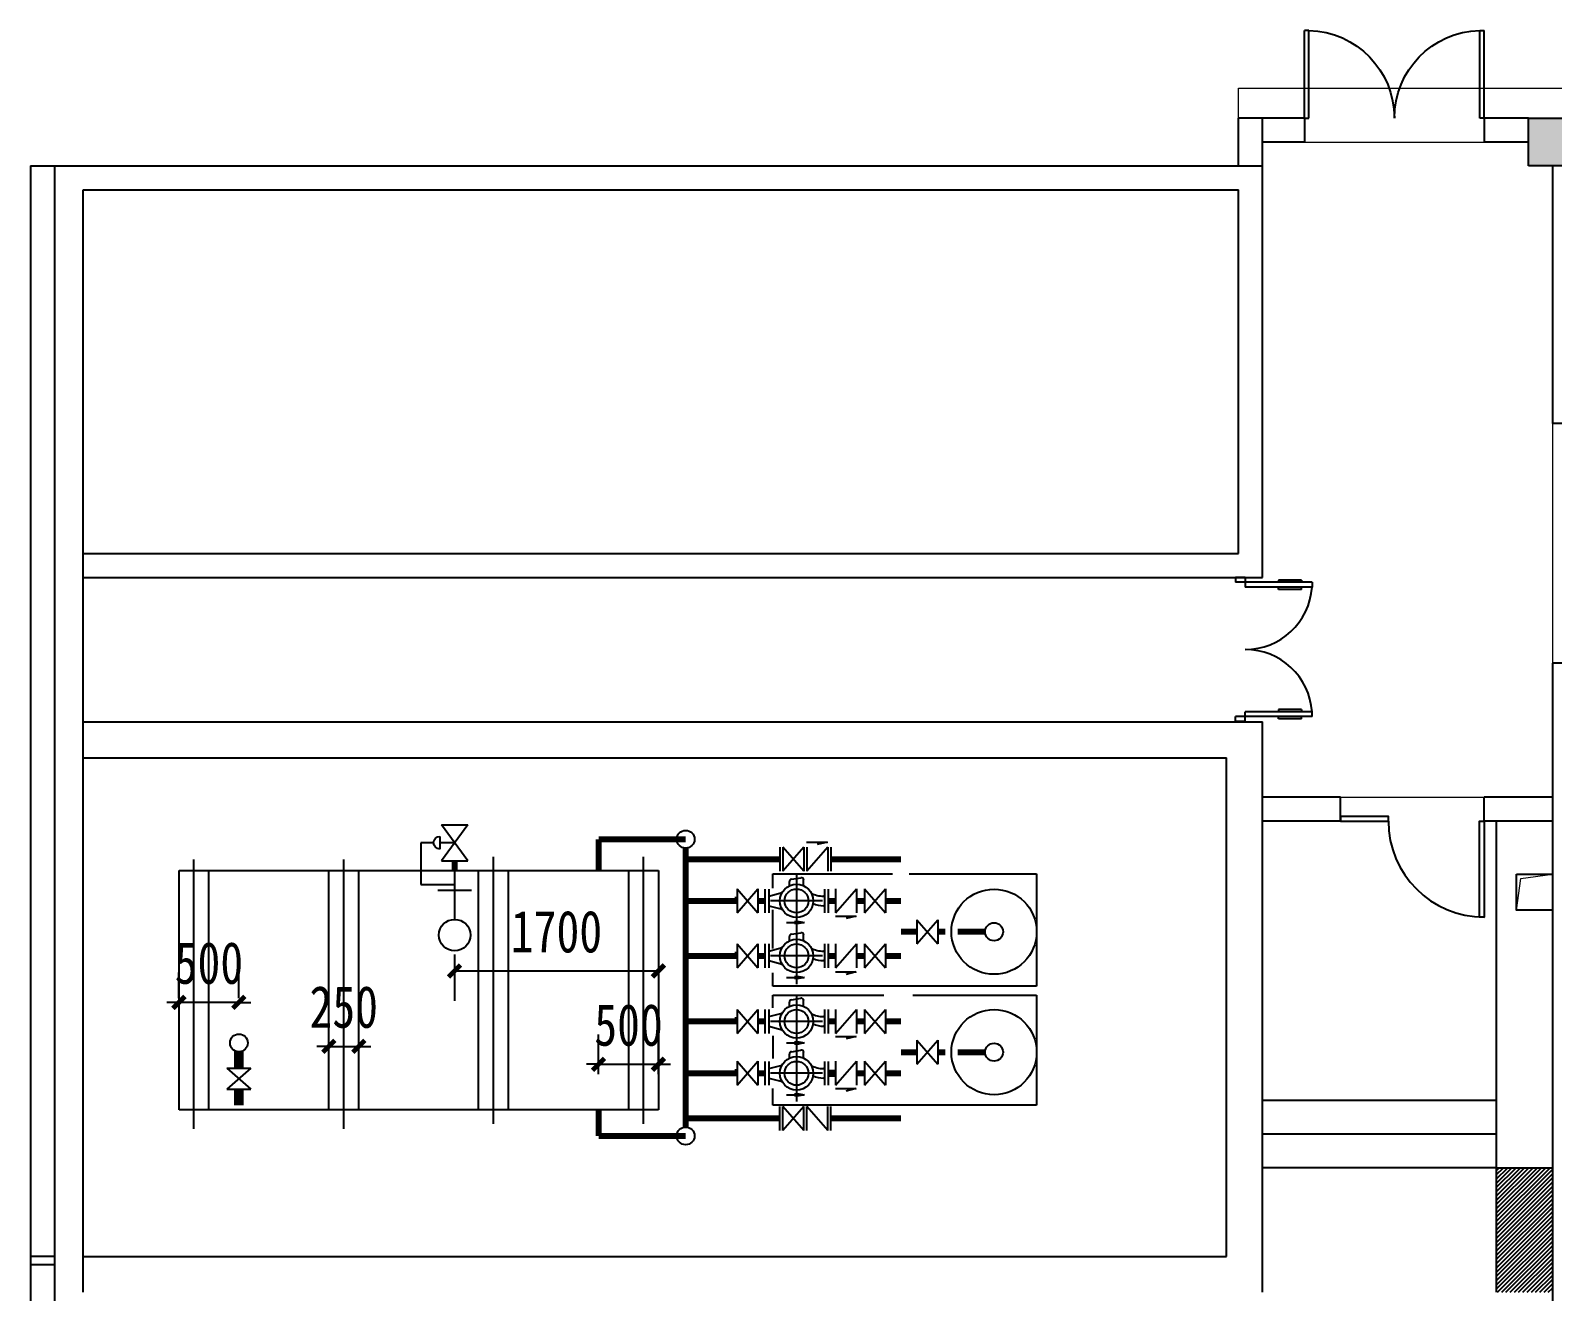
# Model space of a CAD drawing. Header units: millimetres. Extents: x 561810 to 956823, y -438984 to -391712.
# Drawn here: x 665250 to 677950, y -402237 to -391712 of the extents above; entities that cross this region are included whole.
import ezdxf

# ---------------------------------------------------------------- set-up
doc = ezdxf.new("R2010")
doc.units = ezdxf.units.MM
doc.header["$LTSCALE"] = 10
doc.header["$MEASUREMENT"] = 0
doc.linetypes.add('SDCEN9', pattern=[0.88, 0.6, -0.14, 0, -0.14])
doc.layers.get('0').update_dxf_attribs({"linetype": 'CONTINUOUS'})
doc.layers.get('DEFPOINTS').update_dxf_attribs({"color": 1, "linetype": 'CONTINUOUS'})
for name, color, linetype in [('LS19', 3, 'CONTINUOUS'), ('PUB_HATCH', 144, 'CONTINUOUS'), ('WALL', 7, 'CONTINUOUS'), ('WINDOW', 4, 'CONTINUOUS'), ('喷淋', 6, 'CONTINUOUS'), ('填充', 8, 'CONTINUOUS'), ('排水', 3, 'CONTINUOUS'), ('消火栓', 2, 'CONTINUOUS'), ('给水', 1, 'CONTINUOUS')]:
    doc.layers.add(name, color=color, linetype=linetype)
doc.layers.add('细线', color=250, linetype='CONTINUOUS', lineweight=5)
doc.styles.add('-宋体_T3', font='simhei.ttf', dxfattribs={"width": 0.8})
doc.styles.get("Standard").update_dxf_attribs({"font": 'txt.shx', "bigfont": '@@hztxt.shx'})
doc.dimstyles.new('STANDARD&&100', dxfattribs={"dimtxt": 350, "dimasz": 100, "dimexe": 250, "dimexo": 300, "dimgap": 150, "dimtad": 1, "dimdec": 0, "dimzin": 0, "dimdsep": 46, "dimtxsty": '-宋体_T3', "dimblk": 'ARCHTICK', "dimcen": 0.09, "dimadec": 0, "dimazin": 0, "dimtfac": 1, "dimtdec": 0, "dimtix": 1, "dimtmove": 2, "dimatfit": 3, "dimfxl": 0, "dimtolj": 1, "dimtzin": 0, "dimarcsym": 0})

# ---------------------------------------------------------------- blocks, each defined once
blk = doc.blocks.new('_ARCHTICK')
at = {"color": 0, "linetype": 'ByBlock', "const_width": 0.4}
blk.add_lwpolyline([(-0.5, -0.5), (0.5, 0.5)], dxfattribs=at)
blk = doc.blocks.new('*D82')
at = {"layer": 'DEFPOINTS', "color": 0}
for p in [(667989, -400190), (667739, -400576), (667989, -400576)]:
    blk.add_point(p, dxfattribs=at)
at = {"layer": '消火栓', "color": 0, "lineweight": -2}
for p, q in [((667739, -400276), (667739, -399940)), ((667989, -400276), (667989, -399940)), ((667739, -400190), (667639, -400190)), ((667739, -400190), (667989, -400190)), ((667989, -400190), (668089, -400190))]:
    blk.add_line(p, q, dxfattribs=at)
at = {"layer": '消火栓', "color": 0, "lineweight": -2, "xscale": 100, "yscale": 100, "zscale": 100}
blk.add_blockref('_ARCHTICK', (667739, -400190), dxfattribs=at)
at = {"layer": '消火栓', "color": 0, "lineweight": -2, "xscale": 100, "yscale": 100, "zscale": 100, "rotation": 180}
blk.add_blockref('_ARCHTICK', (667989, -400190), dxfattribs=at)
at = {"layer": '消火栓', "color": 0, "insert": (667864, -399863), "char_height": 350, "attachment_point": 5, "style": '-宋体_T3'}
blk.add_mtext('\\A1;250', dxfattribs=at)
blk = doc.blocks.new('SB131')
at = {"layer": 'LS19'}
for p, q in [((-0.118, 0.34), (0.017, 0.367)), ((0.017, 0.313), (-0.118, 0.34)), ((0.159, 0.34), (-0.118, 0.34)), ((0.017, 0.367), (0.017, 0.313)), ((-0.5, -0.188), (-0.5, 0.188)), ((-0.438, -0.188), (-0.438, 0.188)), ((-0.438, 0.075), (-0.423, 0.075)), ((0.438, 0.075), (0.227, 0.131)), ((0.438, -0.188), (0.438, 0.188)), ((0.5, -0.188), (0.5, 0.188)), ((-0.438, -0.075), (-0.423, -0.075)), ((-0.112, -0.237), (-0.112, -0.329)), ((0.113, -0.237), (0.113, -0.304)), ((0.438, -0.075), (0.227, -0.131)), ((0.081, -0.341), (-0.069, -0.366))]:
    blk.add_line(p, q, dxfattribs=at)
at = {"layer": 'LS19', "linetype": 'SDCEN9'}
for p, q in [((0, -0.424), (0, 0.446)), ((-0.407, 0), (0.408, 0))]:
    blk.add_line(p, q, dxfattribs=at)
at = {"layer": 'LS19'}
for radius in [0.263, 0.188]:
    blk.add_circle((0, 0), radius, dxfattribs=at)
for centre, radius, start, end in [((-0.423, -0.316), 0.391, 65.2753, 89.9809), ((-0.423, -0.475), 0.4, 61.3321, 89.9745), ((-0.075, -0.329), 0.0375, 180, 279.4623), ((0.075, -0.304), 0.0375, 279.4623, 0)]:
    blk.add_arc(centre, radius, start, end, dxfattribs=at)
blk.add_solid([(-0.118, 0.34), (0.017, 0.367), (0.017, 0.313)], dxfattribs=at)
at = {"color": 3, "width": 0.8, "flags": 1}
for tag, p in [('TYPE', (-0.295, -1.06)), ('COUNT', (-0.295, -1.492))]:
    blk.add_attdef(tag, p, '', height=0.4, dxfattribs=at)
blk = doc.blocks.new('*D83')
at = {"layer": 'DEFPOINTS', "color": 0}
for p in [(668789, -399124), (670489, -399124), (670489, -399561)]:
    blk.add_point(p, dxfattribs=at)
at = {"layer": '消火栓', "color": 0, "lineweight": -2}
for p, q in [((668789, -399424), (668789, -399811)), ((670489, -399424), (670489, -399811)), ((668789, -399561), (670489, -399561))]:
    blk.add_line(p, q, dxfattribs=at)
at = {"layer": '消火栓', "color": 0, "lineweight": -2, "xscale": 100, "yscale": 100, "zscale": 100, "rotation": 180}
blk.add_blockref('_ARCHTICK', (668789, -399561), dxfattribs=at)
at = {"layer": '消火栓', "color": 0, "lineweight": -2, "xscale": 100, "yscale": 100, "zscale": 100}
blk.add_blockref('_ARCHTICK', (670489, -399561), dxfattribs=at)
at = {"layer": '消火栓', "color": 0, "insert": (669639, -399234), "char_height": 350, "attachment_point": 5, "style": '-宋体_T3'}
blk.add_mtext('\\A1;1700', dxfattribs=at)
blk = doc.blocks.new('*D448')
at = {"layer": 'DEFPOINTS', "color": 0}
for p in [(666489, -399823), (666489, -400087), (666989, -400087, 3025)]:
    blk.add_point(p, dxfattribs=at)
at = {"layer": '消火栓', "color": 0, "lineweight": -2}
for p, q in [((666489, -399787), (666489, -399573)), ((666989, -399787), (666989, -399573)), ((666489, -399823), (666389, -399823)), ((666989, -399823), (666489, -399823)), ((666989, -399823), (667089, -399823))]:
    blk.add_line(p, q, dxfattribs=at)
at = {"layer": '消火栓', "color": 0, "lineweight": -2, "xscale": 100, "yscale": 100, "zscale": 100}
blk.add_blockref('_ARCHTICK', (666489, -399823), dxfattribs=at)
at = {"layer": '消火栓', "color": 0, "lineweight": -2, "xscale": 100, "yscale": 100, "zscale": 100, "rotation": 180}
blk.add_blockref('_ARCHTICK', (666989, -399823), dxfattribs=at)
at = {"layer": '消火栓', "color": 0, "insert": (666739, -399496), "char_height": 350, "attachment_point": 5, "style": '-宋体_T3'}
blk.add_mtext('\\A1;500', dxfattribs=at)
blk = doc.blocks.new('*D449')
at = {"layer": 'DEFPOINTS', "color": 0}
for p in [(670489, -400340), (669990, -400721), (670489, -400721)]:
    blk.add_point(p, dxfattribs=at)
at = {"layer": '消火栓', "color": 0, "lineweight": -2}
for p, q in [((669990, -400421), (669990, -400090)), ((670489, -400421), (670489, -400090)), ((669990, -400340), (669890, -400340)), ((669990, -400340), (670489, -400340)), ((670489, -400340), (670589, -400340))]:
    blk.add_line(p, q, dxfattribs=at)
at = {"layer": '消火栓', "color": 0, "lineweight": -2, "xscale": 100, "yscale": 100, "zscale": 100}
blk.add_blockref('_ARCHTICK', (669990, -400340), dxfattribs=at)
at = {"layer": '消火栓', "color": 0, "lineweight": -2, "xscale": 100, "yscale": 100, "zscale": 100, "rotation": 180}
blk.add_blockref('_ARCHTICK', (670489, -400340), dxfattribs=at)
at = {"layer": '消火栓', "color": 0, "insert": (670240, -400013), "char_height": 350, "attachment_point": 5, "style": '-宋体_T3'}
blk.add_mtext('\\A1;500', dxfattribs=at)
blk = doc.blocks.new('$DORLIB2D$00000011')
for p, q in [((-0.467, 0.471), (-0.467, -0.062)), ((-0.467, 0.471), (-0.433, 0.471)), ((-0.433, 0.471), (-0.433, 0.004)), ((0.433, 0.471), (0.433, 0.004)), ((0.467, 0.471), (0.433, 0.471)), ((0.467, 0.471), (0.467, -0.062)), ((-0.483, 0.396), (-0.483, 0.235)), ((-0.483, 0.396), (-0.467, 0.396)), ((-0.417, 0.396), (-0.433, 0.396)), ((-0.417, 0.396), (-0.417, 0.235)), ((0.417, 0.396), (0.417, 0.235)), ((0.417, 0.396), (0.433, 0.396)), ((0.483, 0.396), (0.467, 0.396)), ((0.483, 0.396), (0.483, 0.235)), ((-0.483, 0.235), (-0.467, 0.235)), ((-0.417, 0.235), (-0.433, 0.235)), ((0.417, 0.235), (0.433, 0.235)), ((0.483, 0.235), (0.467, 0.235)), ((-0.5, 0.004), (-0.433, 0.004)), ((-0.5, 0.004), (-0.5, -0.062)), ((0.5, 0.004), (0.433, 0.004)), ((0.5, 0.004), (0.5, -0.062)), ((-0.5, -0.062), (-0.467, -0.062)), ((0.5, -0.062), (0.467, -0.062))]:
    blk.add_line(p, q)
for centre, start, end in [((-0.467, 0.004), 0, 85.904), ((0.467, 0.004), 94.096, 180)]:
    blk.add_arc(centre, 0.467, start, end)
blk = doc.blocks.new('$DORLIB2D$00000002')
for p, q in [((-0.5, 0), (-0.5, 0.4875)), ((-0.475, 0.4875), (-0.5, 0.4875)), ((-0.475, 0), (-0.475, 0.4875)), ((0.475, 0), (0.475, 0.4875)), ((0.475, 0.4875), (0.5, 0.4875)), ((0.5, 0), (0.5, 0.4875)), ((-0.5, 0), (-0.475, 0)), ((0.5, 0), (0.475, 0))]:
    blk.add_line(p, q)
for centre, start, end in [((-0.4875, 0), 0, 88.53072), ((0.4875, 0), 91.46928, 180)]:
    blk.add_arc(centre, 0.4875, start, end)

msp = doc.modelspace()

# ---------------------------------------------------------------- hatches: boundary and pattern name
h = msp.add_hatch()
h.set_pattern_fill('ANSI31', color=250, scale=200, style=0)
h.set_pattern_definition([(45, (677949.896, -402242.755), (-17.67767, 17.67767), [])])
h.paths.add_polyline_path([(677479.9, -402242.8), (677949.9, -402242.8), (677949.9, -401202.8), (677479.9, -401202.8)])
at = {"layer": 'PUB_HATCH'}
h = msp.add_hatch(color=256, dxfattribs=at)
h.paths.add_polyline_path([(677749.9, -392842.8), (677749.9, -392442.8), (678149.9, -392442.8), (678149.9, -392842.8)])
h.paths.add_polyline_path([(689739.9, -392842.8), (689739.9, -392442.8), (690139.9, -392442.8), (690139.9, -392842.8)])
h.paths.add_polyline_path([(689739.9, -402742.8), (689739.9, -402342.8), (690139.9, -402342.8), (690139.9, -402742.8)])
h.paths.add_polyline_path([(677749.9, -402742.8), (677749.9, -402342.8), (678149.9, -402342.8), (678149.9, -402742.8)])

# ---------------------------------------------------------------- linework, layer by layer
at = {"color": 1}
for p, q in [((665449.9, -401944.8), (665249.9, -401944.8)), ((665449.9, -402014.8), (665249.9, -402014.8))]:
    msp.add_line(p, q, dxfattribs=at)
at = {"layer": 'WALL'}
for p, q in [((675529.9, -392442.8), (675329.9, -392442.8)), ((675329.9, -392842.8), (675329.9, -392442.8)), ((675529.9, -392842.8), (675529.9, -392442.8)), ((675879.9, -392442.8), (675529.9, -392442.8)), ((675879.9, -392442.8), (675879.9, -392642.8)), ((677749.9, -392442.8), (677379.9, -392442.8)), ((677379.9, -392442.8), (677379.9, -392642.8)), ((675879.9, -392642.8), (675529.9, -392642.8)), ((677749.9, -392642.8), (677379.9, -392642.8)), ((665249.9, -392842.8), (675529.9, -392842.8)), ((675529.9, -396277.8), (675529.9, -392842.8)), ((677949.9, -392842.8), (677949.9, -394992.8)), ((665689.9, -393042.8), (675329.9, -393042.8)), ((665689.9, -402242.8), (665689.9, -393042.8)), ((675329.9, -396077.8), (675329.9, -393042.8)), ((678149.9, -394992.8), (677949.9, -394992.8)), ((665689.9, -396077.8), (675329.9, -396077.8)), ((665689.9, -396277.8), (675529.9, -396277.8)), ((677949.9, -396992.8), (677949.9, -402342.8)), ((678149.9, -396992.8), (677949.9, -396992.8)), ((665689.9, -397482.8), (675529.9, -397482.8)), ((675529.9, -402242.8), (675529.9, -397482.8)), ((665689.9, -397782.8), (675229.9, -397782.8)), ((675229.9, -401942.8), (675229.9, -397782.8)), ((676179.9, -398109.9), (675529.9, -398109.9)), ((676179.9, -398310.9), (676179.9, -398109.9)), ((677949.9, -398109.9), (677379.9, -398109.9)), ((677379.9, -398310.9), (677379.9, -398109.9)), ((676179.9, -398310.9), (675529.9, -398310.9)), ((677949.9, -398310.9), (677379.9, -398310.9)), ((677949.9, -400630.3), (677949.9, -402230.3)), ((665689.9, -401942.8), (675229.9, -401942.8))]:
    msp.add_line(p, q, dxfattribs=at)
for points in [[(677749.9, -392842.8), (677749.9, -392442.8), (678149.9, -392442.8), (678149.9, -392842.8), (677749.9, -392842.8)], [(677649.9, -398752.8), (677949.9, -398752.8), (677949.9, -399052.8), (677649.9, -399052.8), (677649.9, -398752.8)]]:
    msp.add_lwpolyline(points, dxfattribs=at)
at = {"layer": 'WINDOW'}
for p, q in [((665249.9, -392842.8), (665249.9, -415002.8)), ((665449.9, -392842.8), (665449.9, -414802.8))]:
    msp.add_line(p, q, dxfattribs=at)
for points in [[(676179.9, -398310.9), (676579.9, -398310.9), (676579.9, -398270.9), (676179.9, -398270.9), (676179.9, -398310.9)], [(677379.9, -398310.9), (677379.9, -399110.9), (677339.9, -399110.9), (677339.9, -398310.9), (677379.9, -398310.9)]]:
    msp.add_lwpolyline(points, dxfattribs=at)
msp.add_arc((677379.9, -398310.9), 800, 180, 270, dxfattribs=at)
at = {"layer": '喷淋'}
for p, q in [((671725.3, -398484.8, -3025), (671900, -398484.8, -3025)), ((671900, -398484.8, -3025), (671813.9, -398505, -3025)), ((671503, -398528.7, -3025), (671503, -398728.9, -3025)), ((671702.5, -398728.9, -3025), (671528.1, -398528.7, -3025)), ((671702.5, -398528.7, -3025), (671528.1, -398728.9, -3025)), ((671528.1, -398528.7, -3025), (671528.1, -398728.9, -3025)), ((671702.5, -398528.7, -3025), (671702.5, -398728.9, -3025)), ((671727.5, -398528.7, -3025), (671727.5, -398728.9, -3025)), ((671902, -398528.7, -3025), (671727.5, -398728.9, -3025)), ((671902, -398528.7, -3025), (671902, -398728.9, -3025)), ((671927, -398528.7, -3025), (671927, -398728.9, -3025)), ((671445.3, -398871.2, -3025), (671445.3, -398751.3, -3025)), ((671445.3, -398751.3, -3025), (672442.7, -398751.3, -3025)), ((672581.7, -398751.3, -3025), (672643.8, -398751.3, -3025)), ((672613.3, -398751.3, -3025), (673645.3, -398751.3, -3025)), ((673645.3, -398751.3, -3025), (673645.3, -399688.6, -3025)), ((671145.2, -398876.5, -3025), (671145.2, -399076.8, -3025)), ((671145.2, -399076.8, -3025), (671319.7, -398876.5, -3025)), ((671145.2, -398876.5, -3025), (671319.7, -399076.8, -3025)), ((671319.7, -398876.5, -3025), (671319.7, -399076.8, -3025)), ((671966.9, -399076.8, -3025), (672141.3, -398876.5, -3025)), ((671966.9, -398876.5, -3025), (671966.9, -399076.8, -3025)), ((672141.3, -398876.5, -3025), (672141.3, -399076.8, -3025)), ((672209.3, -399076.8, -3025), (672383.7, -398876.5, -3025)), ((672209.3, -398876.5, -3025), (672383.7, -399076.8, -3025)), ((672209.3, -398876.5, -3025), (672209.3, -399076.8, -3025)), ((672383.7, -398876.5, -3025), (672383.7, -399076.8, -3025)), ((671145.2, -398950.9, -3025), (671127.3, -398950.9, -3025)), ((671445.3, -399372.9, -3025), (671445.3, -399051.3, -3025)), ((671966.1, -399102.4, -3025), (672140.8, -399102.4, -3025)), ((672140.8, -399102.4, -3025), (672054.7, -399122.7, -3025)), ((672646.5, -399333.5, -3025), (672820.9, -399133.3, -3025)), ((672646.5, -399133.3, -3025), (672646.5, -399333.5, -3025)), ((672646.5, -399133.3, -3025), (672820.9, -399333.5, -3025)), ((672646.5, -399133.3, -3025), (672646.5, -399333.5, -3025)), ((672646.5, -399333.5, -3025), (672820.9, -399133.3, -3025)), ((672820.9, -399133.3, -3025), (672820.9, -399333.5, -3025)), ((672820.9, -399133.3, -3025), (672820.9, -399333.5, -3025)), ((671145.2, -399409.2, -3025), (671127.3, -399409.2, -3025)), ((671145.2, -399335, -3025), (671319.7, -399535.3, -3025)), ((671145.2, -399335, -3025), (671145.2, -399535.3, -3025)), ((671145.2, -399535.3, -3025), (671319.7, -399335, -3025)), ((671319.7, -399335, -3025), (671319.7, -399535.3, -3025)), ((671966.9, -399535, -3025), (672141.3, -399334.7, -3025)), ((671966.9, -399334.7, -3025), (671966.9, -399535, -3025)), ((672141.3, -399334.7, -3025), (672141.3, -399535, -3025)), ((672209.3, -399535, -3025), (672383.7, -399334.7, -3025)), ((672209.3, -399334.7, -3025), (672209.3, -399535, -3025)), ((672209.3, -399334.7, -3025), (672383.7, -399535, -3025)), ((672383.7, -399334.7, -3025), (672383.7, -399535, -3025)), ((671445.3, -399688.6, -3025), (671445.3, -399576.7, -3025)), ((671966.1, -399568.9, -3025), (672140.8, -399568.9, -3025)), ((672140.8, -399568.9, -3025), (672054.7, -399589.2, -3025)), ((673645.3, -399688.6, -3025), (671445.3, -399688.6, -3025))]:
    msp.add_line(p, q, dxfattribs=at)
at = {"layer": '喷淋', "const_width": 50, "elevation": -3025}
for points in [[(671503, -398628.8), (670716.8, -398628.8)], [(671927, -398628.8), (672513.7, -398628.8)], [(671145.2, -398976.9), (670716.8, -398976.9)], [(671377.3, -398976.9), (671319.7, -398976.9)], [(671966.9, -398976.6), (671906.9, -398976.6)], [(672141.3, -398976.6), (672209.3, -398976.6)], [(672383.7, -398976.9), (672513.7, -398976.9)], [(672646.5, -399233.4), (672513.7, -399233.4)], [(672882.5, -399233.4), (672820.9, -399233.4)], [(673214.8, -399233.4), (672986.3, -399233.4)], [(671145.2, -399435.2), (670716.8, -399435.2)], [(671377.3, -399435.2), (671319.7, -399435.2)], [(671966.9, -399434.9), (671906.9, -399434.9)], [(672141.3, -399434.9), (672209.3, -399434.9)], [(672383.7, -399435.2), (672513.7, -399435.2)]]:
    msp.add_lwpolyline(points, dxfattribs=at)
at = {"layer": '喷淋'}
for radius in [355.4, 75]:
    msp.add_circle((673289.8, -399233.4, -3025), radius, dxfattribs=at)
at = {"layer": '填充', "color": 142, "ltscale": 0.01}
for p, q in [((677479.9, -398310.9), (677479.9, -401202.8)), ((677479.9, -400642.8), (675529.9, -400642.8)), ((677479.9, -400922.8), (675529.9, -400922.8)), ((677479.9, -401202.8), (675529.9, -401202.8)), ((677479.9, -401202.8), (677479.9, -402242.8)), ((677479.9, -401202.8), (677949.9, -401202.8))]:
    msp.add_line(p, q, dxfattribs=at)
at = {"layer": '排水'}
for p, q in [((667089.3, -400371.6, 3025), (666889, -400546, 3025)), ((666889, -400371.6, 3025), (667089.3, -400371.6, 3025)), ((666889, -400371.6, 3025), (667089.3, -400546, 3025)), ((666889, -400546, 3025), (667089.3, -400546, 3025))]:
    msp.add_line(p, q, dxfattribs=at)
at = {"layer": '排水', "const_width": 80, "elevation": 3025}
for points in [[(666989.1, -400235.3), (666989.1, -400371.6)], [(666989.1, -400546), (666989.1, -400682.3)]]:
    msp.add_lwpolyline(points, dxfattribs=at)
at = {"layer": '排水'}
msp.add_circle((666989.1, -400161.2, 3025), 74.1, dxfattribs=at)
at = {"layer": '消火栓'}
for p, q in [((666614.5, -400878.8), (666614.5, -398631.7)), ((667864.5, -400878.8), (667864.5, -398631.7)), ((669114.5, -400837.3), (669114.5, -398608.2)), ((670364.5, -400837.3), (670364.5, -398608.2)), ((666489.5, -398721.1), (670489.5, -398721.1)), ((666489.5, -400721.1), (666489.5, -398721.1)), ((666739.5, -400721.1), (666739.5, -398721.1)), ((667739.5, -400721.1), (667739.5, -398721.1)), ((667989.5, -400721.1), (667989.5, -398721.1)), ((668989.5, -400721.1), (668989.5, -398721.1)), ((669239.5, -400721.1), (669239.5, -398721.1)), ((670239.5, -398721.1), (670239.5, -400721.1)), ((670489.5, -398721.1), (670489.5, -400721.1)), ((671445.3, -399869.4, -3025), (671445.3, -399763.5, -3025)), ((671445.3, -399763.5, -3025), (672370.9, -399763.5, -3025)), ((672613.3, -399763.5, -3025), (673645.3, -399763.5, -3025)), ((673645.3, -399763.5, -3025), (673645.3, -400681.7, -3025)), ((671145.2, -399881.7, -3025), (671145.2, -400082, -3025)), ((671145.2, -400082, -3025), (671319.7, -399881.7, -3025)), ((671145.2, -399881.7, -3025), (671319.7, -400082, -3025)), ((671319.7, -399881.7, -3025), (671319.7, -400082, -3025)), ((671966.9, -400082, -3025), (672141.3, -399881.7, -3025)), ((671966.9, -399881.7, -3025), (671966.9, -400082, -3025)), ((672141.3, -399881.7, -3025), (672141.3, -400082, -3025)), ((672209.3, -399881.7, -3025), (672383.7, -400082, -3025)), ((672209.3, -400082, -3025), (672383.7, -399881.7, -3025)), ((672209.3, -399881.7, -3025), (672209.3, -400082, -3025)), ((672383.7, -399881.7, -3025), (672383.7, -400082, -3025)), ((671145.2, -399956.1, -3025), (671127.3, -399956.1, -3025)), ((671445.3, -400103.2, -3025), (671445.3, -400292.1, -3025)), ((671966.1, -400107.6, -3025), (672140.8, -400107.6, -3025)), ((672140.8, -400107.6, -3025), (672054.7, -400127.9, -3025)), ((672646.5, -400138.5, -3025), (672646.5, -400338.8, -3025)), ((672646.5, -400338.8, -3025), (672820.9, -400138.5, -3025)), ((672646.5, -400138.5, -3025), (672820.9, -400338.8, -3025)), ((672646.5, -400338.8, -3025), (672820.9, -400138.5, -3025)), ((672646.5, -400138.5, -3025), (672646.5, -400338.8, -3025)), ((672820.9, -400138.5, -3025), (672820.9, -400338.8, -3025)), ((672820.9, -400138.5, -3025), (672820.9, -400338.8, -3025)), ((671145.2, -400389.1, -3025), (671127.3, -400389.1, -3025)), ((671145.2, -400314.9, -3025), (671319.7, -400515.2, -3025)), ((671145.2, -400515.2, -3025), (671319.7, -400314.9, -3025)), ((671145.2, -400314.9, -3025), (671145.2, -400515.2, -3025)), ((671319.7, -400314.9, -3025), (671319.7, -400515.2, -3025)), ((671966.9, -400314.6, -3025), (671966.9, -400514.9, -3025)), ((671966.9, -400514.9, -3025), (672141.3, -400314.6, -3025)), ((672141.3, -400314.6, -3025), (672141.3, -400514.9, -3025)), ((672209.3, -400314.6, -3025), (672209.3, -400514.9, -3025)), ((672209.3, -400514.9, -3025), (672383.7, -400314.6, -3025)), ((672209.3, -400314.6, -3025), (672383.7, -400514.9, -3025)), ((672383.7, -400314.6, -3025), (672383.7, -400514.9, -3025)), ((671445.3, -400681.7, -3025), (671445.3, -400540.5, -3025)), ((671966.1, -400542.4, -3025), (672140.8, -400542.4, -3025)), ((672140.8, -400542.4, -3025), (672054.7, -400562.7, -3025)), ((673645.3, -400681.7, -3025), (671445.3, -400681.7, -3025)), ((670489.5, -400721.1), (666489.5, -400721.1)), ((671503, -400891.3, -3025), (671503, -400691, -3025)), ((671702.5, -400691, -3025), (671528.1, -400891.3, -3025)), ((671528.1, -400891.3, -3025), (671528.1, -400691, -3025)), ((671702.5, -400891.3, -3025), (671528.1, -400691, -3025)), ((671702.5, -400891.3, -3025), (671702.5, -400691, -3025)), ((671727.5, -400891.3, -3025), (671727.5, -400691, -3025)), ((671902, -400891.3, -3025), (671727.5, -400691, -3025)), ((671902, -400891.3, -3025), (671902, -400691, -3025)), ((671927, -400891.3, -3025), (671927, -400691, -3025))]:
    msp.add_line(p, q, dxfattribs=at)
at = {"layer": '消火栓', "const_width": 50}
for points in [[(670716.8, -398461.7), (669989.7, -398461.7)], [(669989.7, -398721.1), (669989.7, -398461.7)], [(669989.7, -400721.1), (669989.7, -400937.6)], [(670716.8, -400937.6), (669989.7, -400937.6)]]:
    msp.add_lwpolyline(points, dxfattribs=at)
at = {"layer": '消火栓', "elevation": -3025}
for points, const_width in [([(670716.8, -398535.9), (670716.8, -400863.4)], 50), ([(671145.2, -399982.1), (670716.8, -399982.1)], 50), ([(671377.3, -399982.1), (671319.7, -399982.1)], 50), ([(671966.9, -399981.9), (671906.9, -399981.9)], 50), ([(672141.3, -399981.9), (672209.3, -399981.9)], 50), ([(672383.7, -399982.1), (672513.7, -399982.1)], 50), ([(672646.5, -400238.6), (672513.7, -400238.6)], 50), ([(672882.5, -400238.6), (672820.9, -400238.6)], 50), ([(673214.8, -400238.6), (672986.3, -400238.6)], 50), ([(671145.2, -400415.1), (670716.8, -400415.1)], 50), ([(671377.3, -400415.1), (671319.7, -400415.1)], 50), ([(671966.9, -400414.8), (671906.9, -400414.8)], 60), ([(672141.3, -400414.8), (672209.3, -400414.8)], 50), ([(672383.7, -400415.1), (672513.7, -400415.1)], 50), ([(671503, -400791.1), (670716.8, -400791.1)], 50), ([(671927, -400791.1), (672513.7, -400791.1)], 50)]:
    msp.add_lwpolyline(points, dxfattribs=dict(at, const_width=const_width))
at = {"layer": '消火栓'}
for centre, radius in [((670716.8, -398461.7), 74.1), ((673289.8, -400238.6, -3025), 355.4), ((673289.8, -400238.6, -3025), 75), ((670716.8, -400937.6), 74.1)]:
    msp.add_circle(centre, radius, dxfattribs=at)
at = {"layer": '细线', "color": 250, "lineweight": 5}
for p, q in [((675329.9, -392192.8), (692569.9, -392192.8)), ((675329.9, -392442.8), (675329.9, -392192.8)), ((675879.9, -392642.8), (677379.9, -392642.8)), ((677949.9, -394992.8), (677949.9, -396992.8)), ((676179.9, -398109.9), (677379.9, -398109.9)), ((677685.3, -398789.8), (677949.9, -398752.8)), ((677649.9, -399052.8), (677685.3, -398789.8))]:
    msp.add_line(p, q, dxfattribs=at)
at = {"layer": '给水'}
for p, q in [((668898.7, -398640.5), (668679.9, -398341.1)), ((668898.7, -398341.1), (668679.9, -398640.5)), ((668679.9, -398341.1), (668898.7, -398341.1)), ((668507.8, -398490.8), (668507.8, -398839.9)), ((668613, -398490.8), (668507.8, -398490.8)), ((668665.6, -398438.2), (668665.6, -398543.5)), ((668789.3, -398490.8), (668665.7, -398490.8)), ((668679.9, -398640.5), (668898.7, -398640.5)), ((668789.3, -398721.1), (668789.3, -399130.2)), ((668507.8, -398839.9), (668789.3, -398839.9)), ((668930.7, -398889.3), (668647.9, -398889.3))]:
    msp.add_line(p, q, dxfattribs=at)
at = {"layer": '给水', "const_width": 50}
msp.add_lwpolyline([(668789.3, -398721.1), (668789.3, -398640.5)], dxfattribs=at)
at = {"layer": '给水'}
msp.add_circle((668789.3, -399261.6), 131.4, dxfattribs=at)
at = {"layer": '给水', "extrusion": (0, 0, -1)}
msp.add_ellipse((668665.6, -398490.8), major_axis=(37.2, 37.2), ratio=1, start_param=2.3561945, end_param=5.4977871, dxfattribs=at)

# ---------------------------------------------------------------- block references
at = {"layer": 'WINDOW', "xscale": -1500, "yscale": 1500, "zscale": -1500, "rotation": 359.9999999999978}
msp.add_blockref('$DORLIB2D$00000002', (676629.9, -392442.8), dxfattribs=at)
at = {"layer": 'WINDOW', "linetype": 'Continuous', "xscale": 1200, "yscale": 1200, "zscale": 1200, "rotation": 270.0000000031961}
msp.add_blockref('$DORLIB2D$00000011', (675379.9, -396877.8), dxfattribs=at)
at = {"layer": '喷淋', "xscale": 529.5522554786876, "yscale": 529.5522554786876, "zscale": 529.5522554784001, "rotation": 180}
for p in [(671642.1, -398976.6, -3025), (671642.1, -399435.2, -3025)]:
    msp.add_blockref('SB131', p, dxfattribs=at)
at = {"layer": '消火栓', "xscale": 529.5522554786876, "yscale": 529.5522554786876, "zscale": 529.5522554784001, "rotation": 180}
for p in [(671642.1, -399981.9, -3025), (671642.1, -400415.1, -3025)]:
    msp.add_blockref('SB131', p, dxfattribs=at)

# ---------------------------------------------------------------- dimensions: what is measured, and where the dimension line sits
at = {"layer": '消火栓'}
for base, p1, p2, picture, middle in [((670489.5, -399561), (668789.3, -399124.3), (670489.5, -399124.3), '*D83', (669639.4, -399234)), ((666489.5, -399822.5), (666989.1, -400087, 3025), (666489.5, -400087), '*D448', (666739.3, -399495.6)), ((667989.5, -400189.6), (667739.5, -400575.8), (667989.5, -400575.8), '*D82', (667864.5, -399862.6)), ((670489.5, -400340.3), (669989.7, -400721.1), (670489.5, -400721.1), '*D449', (670239.6, -400013.4))]:
    dim = msp.add_linear_dim(base=base, p1=p1, p2=p2, dimstyle='STANDARD&&100', dxfattribs=at)
    dim.commit()
    dim.dimension.update_dxf_attribs({"geometry": picture, "text_midpoint": middle})

doc.saveas('drawing.dxf')
